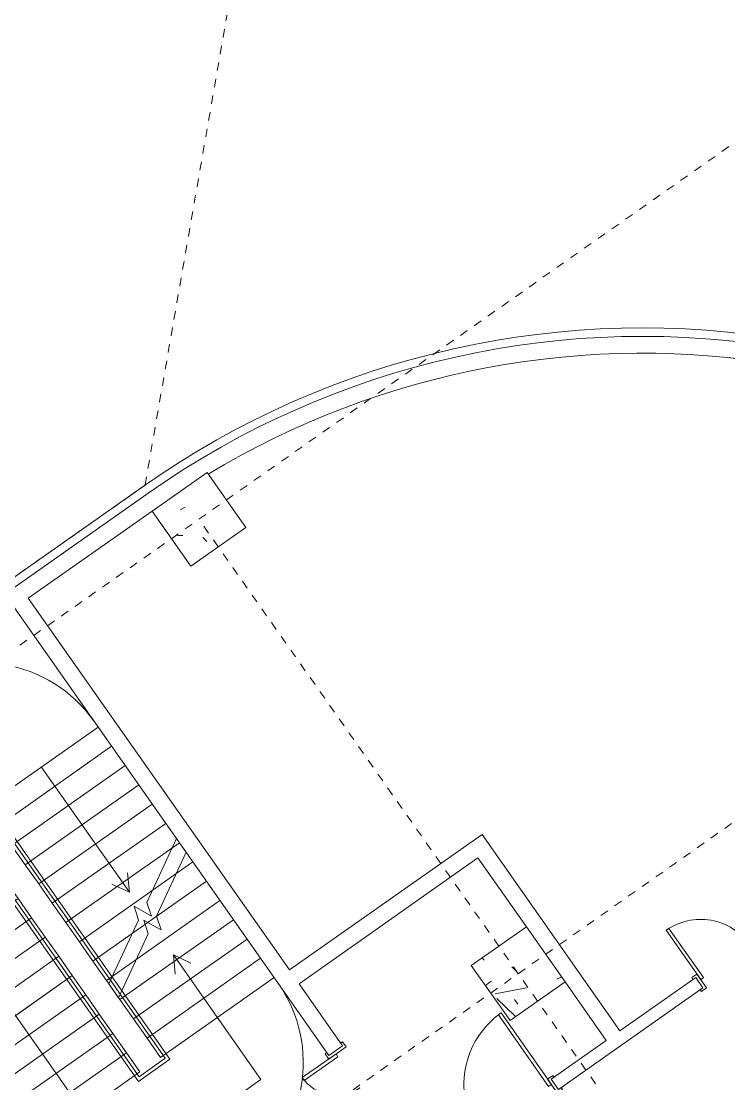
# Model space of a CAD drawing. Extents: x 274235 to 276654, y 142848 to 144425.
# Drawn here: x 276109.92 to 276118.33, y 143092.39 to 143105.01 of the extents above; entities that cross this region are included whole.
import ezdxf

# ---------------------------------------------------------------- set-up
doc = ezdxf.new("R2010")
doc.units = 0
doc.header["$LTSCALE"] = 1.5
doc.linetypes.add('ACM-G-CENTER', pattern=[50.800000000000004, 31.75, -6.350000000000001, 6.350000000000001, -6.350000000000001])
doc.linetypes.add('ACM-G-HIDDEN2', pattern=[4.762500000000001, 3.175000000000001, -1.5875])
doc.layers.get('0').update_dxf_attribs({"linetype": 'CONTINUOUS', "lineweight": 0})
for name, color, linetype, lineweight in [('_ACM-A-DETL', 7, 'CONTINUOUS', 5), ('_ACM-A-DOOR', 1, 'CONTINUOUS', 5), ('_ACM-A-GRID', 3, 'CONTINUOUS', 5), ('_ACM-A-OTHER', 1, 'CONTINUOUS', 5), ('_ACM-A-WALL-FULL', 6, 'CONTINUOUS', 13), ('_ACM-S-STRU-CLOS', 5, 'CONTINUOUS', 5)]:
    doc.layers.add(name, color=color, linetype=linetype, lineweight=lineweight)

# ---------------------------------------------------------------- blocks, each defined once
blk = doc.blocks.new('M_Concrete-Rectangular-Column - 800 x 800mm-4175485-B1_Working')
at = {"layer": '_ACM-A-DETL', "color": 250}
for p, q in [((-399.9999999999999, 399.9999999999999), (400.0000000000002, 399.9999999999999)), ((-399.9999999999999, -400.0000000000002), (-399.9999999999999, 399.9999999999999)), ((400.0000000000002, 399.9999999999999), (400.0000000000002, -400.0000000000002)), ((400.0000000000002, -400.0000000000002), (-399.9999999999999, -400.0000000000002))]:
    blk.add_line(p, q, dxfattribs=at)
blk = doc.blocks.new('M_Concrete-Rectangular-Column - 800 x 800mm-V1189-B1_Working')
at = {"layer": '_ACM-S-STRU-CLOS'}
h = blk.add_hatch(dxfattribs=at)
h.set_pattern_fill('FP_742', color=256, style=0, pattern_type=2)
h.set_pattern_definition([(4.999999999999999, (-1087112.11, 143919.825), (2351.059830332032, -2801.884651253352), [381, -4191]), (310, (-1087112.11, 143919.825), (2203.542428876418, 3200.35970852878), [304.8, -3352.8]), (55.451, (-1086916.188, 143686.334), (4554.605249644746, 398.4403801781702), [323.8, -3561.801]), (1.184, (-1086393.689, 144638.245), (3239.061715540233, -4428.211985948568), [571.5, -6286.5]), (51.63600000000001, (-1086123.766, 144269.228), (6856.533572818061, 141.775001575746), [485.6999999999999, -5342.701999999998]), (306.184, (-1086393.689, 144638.245), (6856.536465289661, 141.7079352829701), [457.2, -5029.2]), (336, (-1086214.084, 144099.43), (697.9026265240216, -3590.399956637265), [381, -4191]), (281, (-1086214.084, 144099.43), (3478.826808756641, 1730.799102873897), [304.8, -3352.8]), (26.451, (-1086155.926, 143800.23), (4176.715238984827, -1859.632632828301), [323.8, -3561.801]), (352.5, (-1087112.11, 143919.825), (1239.46827347174, 1152.109381356208), [167.64, -3144.52, 167.64, -6601.46]), (352.5, (-1087112.11, 143919.825), (1239.46827347174, 1152.109381356208), [-3479.8, -3235.96, 167.64, -3197.86]), (322.5, (-1087112.11, 143919.825), (2361.740005493846, 471.7945463884976), [167.64, -1772.92, 167.64, -4351.02]), (322.5, (-1087112.11, 143919.825), (2361.740005493846, 471.7945463884976), [-2108.2, -3068.32, 167.64, -1115.06]), (282.5, (-1087913.149, 144720.863), (1836.525426731569, -1998.564094722365), [167.64, -1102.36, -9220.2]), (282.5, (-1087913.149, 144720.863), (1836.525426731569, -1998.564094722365), [-1270, 167.64, -3794.76, -5257.8]), (282.5, (-1087913.149, 144720.863), (1836.525426731569, -1998.564094722365), [-5232.4, 167.64, -5090.16]), (272.5, (-1088272.359, 145080.074), (2454.451810195783, -1735.276914838564), [167.64, -1483.36, 167.64, -6197.6]), (272.5, (-1088272.359, 145080.074), (2454.451810195783, -1735.276914838564), [-1818.64, -2463.8, 167.64, -3566.16])])
h.paths.add_polyline_path([(-399.9999999986443, -400.0000000000477), (400.0000000013298, -400.0000000000477), (400.0000000013644, 399.9999999999783), (-399.9999999986616, 399.9999999999783)])
at = {"layer": '_ACM-A-DETL', "color": 250}
for p, q in [((-399.9999999999999, 399.9999999999999), (400.0000000000002, 399.9999999999999)), ((-399.9999999999999, -400.0000000000002), (-399.9999999999999, 399.9999999999999)), ((400.0000000000002, 399.9999999999999), (400.0000000000002, -400.0000000000002)), ((400.0000000000002, -400.0000000000002), (-399.9999999999999, -400.0000000000002))]:
    blk.add_line(p, q, dxfattribs=at)
blk = doc.blocks.new('BASEMENT20250512')
at = {"layer": '_ACM-A-DETL', "color": 250, "linetype": 'ACM-G-HIDDEN2'}
for p, q in [((865104.1239276929, 671894.5151652216), (865104.1239276923, 730114.6159059345)), ((835429.6074675064, 642219.9986117315), (865104.1239276929, 671894.5151652216)), ((848667.1505656319, 655457.5417098571), (865104.1239276929, 671894.5150719185))]:
    blk.add_line(p, q, dxfattribs=at)
at = {"layer": '_ACM-S-STRU-CLOS', "rotation": 45.00000000000107}
for name, p in [('M_Concrete-Rectangular-Column - 800 x 800mm-4175485-B1_Working', (865804.1239276942, 671604.565578259)), ('M_Concrete-Rectangular-Column - 800 x 800mm-V1189-B1_Working', (870471.0286835263, 666937.6608224276))]:
    blk.add_blockref(name, p, dxfattribs=at)
blk = doc.blocks.new('M_Concrete-Rectangular-Column - 800 x 800mm-4175485-F5_Working')
at = {"layer": '_ACM-S-STRU-CLOS'}
h = blk.add_hatch(dxfattribs=at)
h.set_pattern_fill('FP_6', color=256, style=0, pattern_type=2)
h.set_pattern_definition([(4.999999999999999, (-1087112.11, 137319.825), (940.4236980315761, -1120.75347945461), [152.4, -1676.4]), (310, (-1087112.11, 137319.825), (881.4169468992006, 1280.143601645101), [121.92, -1341.12]), (55.451, (-1087033.741, 137226.428), (1821.84215116403, 159.3758739208037), [129.52, -1424.721]), (1.184, (-1086824.742, 137607.193), (1295.625077865399, -1771.284386199539), [228.6, -2514.6]), (51.63600000000001, (-1086716.772, 137459.586), (2742.61371007499, 56.71003331596489), [194.28, -2137.081]), (306.184, (-1086824.742, 137607.193), (2742.614468039805, 56.68333553822958), [182.88, -2011.68]), (336, (-1086752.9, 137391.667), (279.1610305951743, -1436.159535889394), [152.4, -1676.4]), (281, (-1086752.9, 137391.667), (1391.530565339019, 692.3194066623228), [121.92, -1341.12]), (26.451, (-1086729.636, 137271.987), (1670.686005617264, -743.8533212809045), [129.52, -1424.721]), (352.5, (-1087112.11, 137319.825), (495.7876537561635, 460.8433037540618), [67.056, -1257.808, 67.056, -2640.584]), (352.5, (-1087112.11, 137319.825), (495.7876537561635, 460.8433037540618), [-1391.92, -1294.384, 67.056, -1279.144]), (322.5, (-1087112.11, 137319.825), (944.6960760343029, 188.7172577094912), [67.056, -709.168, 67.056, -1740.408]), (322.5, (-1087112.11, 137319.825), (944.6960760343029, 188.7172577094912), [-843.28, -1227.328, 67.056, -446.024]), (282.5, (-1087432.525, 137640.24), (734.6106044989533, -799.425746572302), [67.056, -440.944, 67.056, -3621.024]), (282.5, (-1087432.525, 137640.24), (734.6106044989533, -799.425746572302), [-575.056, -1517.904, 67.056, -2036.064]), (272.5, (-1087576.209, 137783.924), (981.7811324214794, -694.1109482973148), [67.056, -593.344, 67.056, -2479.04]), (272.5, (-1087576.209, 137783.924), (981.7811324214794, -694.1109482973148), [-727.456, -985.52, 67.056, -1426.464])])
h.paths.add_polyline_path([(-399.9999999987655, -400.0000000002556), (400.0000000012085, -400.0000000001863), (400.0000000012432, 399.9999999997705), (-399.9999999987483, 399.9999999997705)])
at = {"layer": '_ACM-A-DETL'}
for p, q in [((-399.9999999999999, 399.9999999999999), (400.0000000000002, 399.9999999999999)), ((-399.9999999999999, -400.0000000000002), (-399.9999999999999, 399.9999999999999)), ((400.0000000000002, 399.9999999999999), (400.0000000000002, -400.0000000000002)), ((400.0000000000002, -400.0000000000002), (-399.9999999999999, -400.0000000000002))]:
    blk.add_line(p, q, dxfattribs=at)
blk = doc.blocks.new('acm_Generic Model-2D Stair_by level - acm_generic model_2D stair_by level-4158261-F5_Working')
at = {"layer": '_ACM-A-DETL'}
for p, q in [((1650.000000000008, 6045.366570440535), (1950.000000000007, 6045.366570440535)), ((825.0000000000084, 5215.366570440523), (825.0000000000056, 3405.366570440526)), ((825.0000000000084, 5215.366570440523), (2775.000000000008, 5215.366570440513)), ((2775.000000000008, 5215.366570440517), (2775, 675.3665704405339)), ((6.632561166952656e-12, 4315.366570440528), (1650.000000000008, 4315.366570440528)), ((1570.000000000075, 4395.366570440533), (2030.000000000075, 4395.366570440533)), ((1570.000000000075, 4395.366570440533), (1570.000000000075, 675.3665704405345)), ((2030.000000000075, 4395.366570440533), (1570.000000000075, 4395.366570440533)), ((1570.000000000075, 4395.366570440533), (1570.000000000075, 675.3665704405345)), ((1610.000000000075, 4355.366570440534), (1990.000000000075, 4355.366570440534)), ((1610.000000000075, 4355.366570440534), (1610.000000000075, 675.3665704405345)), ((1610.000000000075, 675.3665704405345), (1610.000000000075, 4355.366570440534)), ((1610.000000000075, 4355.366570440534), (1990.000000000076, 4355.366570440534)), ((1650.000000000008, 4315.366570440528), (1650.000000000008, 4035.366570440528)), ((1950.000000000008, 4315.366570440528), (1950.000000000008, 4035.366570440528)), ((1950.000000000008, 4315.366570440528), (3600.000000000008, 4315.366570440528)), ((1990.000000000076, 4355.366570440534), (1990.000000000076, 635.3665704405338)), ((1990.000000000076, 4355.366570440534), (1990.000000000076, 635.3665704405338)), ((2030.000000000075, 4395.366570440533), (2030.000000000075, 595.3665704405353)), ((2030.000000000075, 595.3665704405353), (2030.000000000075, 4395.366570440533)), ((1.353583911622991e-13, 4035.366570440529), (1650.000000000002, 4035.366570440529)), ((1650.000000000008, 4035.366570440528), (6.767919558114954e-12, 4035.366570440528)), ((1650.000000000002, 4035.366570440529), (1650.000000000002, 3755.366570440529)), ((1950.000000000002, 4035.366570440529), (1950.000000000002, 3755.366570440529)), ((1950.000000000002, 4035.366570440529), (3600.000000000001, 4035.366570440529)), ((3600.000000000008, 4035.366570440528), (1950.000000000008, 4035.366570440528)), ((1650.000000000002, 3755.366570440529), (2.707167823245982e-13, 3755.366570440529)), ((1.353583911622991e-13, 3755.366570440529), (1650.000000000002, 3755.366570440529)), ((1650.000000000002, 3755.366570440529), (1650.000000000002, 3475.366570440529)), ((3600.000000000001, 3755.366570440529), (1950.000000000002, 3755.366570440529)), ((1950.000000000002, 3755.366570440529), (1950.000000000002, 3475.366570440529)), ((1950.000000000002, 3755.366570440529), (3600.000000000001, 3755.366570440529)), ((825.0000000000056, 3405.366570440526), (709.5299461620798, 3605.366570440528)), ((825.0000000000056, 3405.366570440526), (940.4700538379323, 3605.366570440527)), ((1650.000000000002, 3475.366570440529), (2.707167823245982e-13, 3475.366570440529)), ((1.353583911622991e-13, 3475.36657044053), (1650.000000000002, 3475.36657044053)), ((1650.000000000003, 3447.994514603341), (925.0000000000039, 3029.415569440863)), ((1650.000000000002, 3475.36657044053), (1650.000000000002, 3195.36657044053)), ((1650.000000000003, 3247.994514603341), (1650.000000000003, 3447.994514603341)), ((3600.000000000001, 3475.366570440529), (1950.000000000002, 3475.366570440529)), ((1950.000000000002, 3475.36657044053), (1950.000000000002, 3195.36657044053)), ((1950.000000000002, 3475.36657044053), (3600.000000000001, 3475.36657044053)), ((1650.000000000002, 3195.36657044053), (2.707167823245982e-13, 3195.36657044053)), ((1.353583911622991e-13, 3195.366570440531), (1650.000000000002, 3195.366570440531)), ((925.0000000000031, 2829.415569440863), (1650.000000000003, 3247.994514603341)), ((1650.000000000002, 3195.366570440531), (1650.000000000002, 2915.36657044053)), ((3600.000000000001, 3195.36657044053), (1950.000000000002, 3195.36657044053)), ((1950.000000000002, 3195.366570440531), (1950.000000000002, 2915.36657044053)), ((1950.000000000002, 3195.366570440531), (3600.000000000001, 3195.366570440531)), ((775.0000000000022, 3078.905888547381), (725.0000000000026, 2913.945515602938)), ((825.0000000000023, 2971.680542521902), (775.0000000000022, 3078.905888547381)), ((1650.000000000002, 2915.36657044053), (2.707167823245982e-13, 2915.36657044053)), ((1.353583911622991e-13, 2915.366570440531), (1650.000000000002, 2915.366570440531)), ((725.0000000000026, 2913.945515602938), (1.624300693947589e-12, 2495.366570440459)), ((875.0000000000031, 2864.455196496422), (825.0000000000023, 2971.680542521902)), ((925.0000000000039, 3029.415569440863), (875.0000000000031, 2864.455196496422)), ((1650.000000000002, 2915.366570440531), (1650.000000000002, 2635.366570440531)), ((3600.000000000001, 2915.36657044053), (1950.000000000002, 2915.36657044053)), ((1950.000000000002, 2915.366570440531), (1950.000000000002, 2635.366570440531)), ((1950.000000000002, 2915.366570440531), (3600.000000000001, 2915.366570440531)), ((725.0000000000019, 2713.945515602937), (775.0000000000019, 2878.905888547378)), ((775.0000000000019, 2878.905888547378), (825.0000000000023, 2771.6805425219)), ((875.0000000000031, 2664.455196496418), (925.0000000000031, 2829.415569440863)), ((1.659422721334258e-12, 2295.366570440459), (725.0000000000019, 2713.945515602937)), ((825.0000000000023, 2771.6805425219), (875.0000000000031, 2664.455196496418)), ((1650.000000000002, 2635.366570440531), (2.707167823245982e-13, 2635.366570440531)), ((1.353583911622991e-13, 2635.366570440532), (1650.000000000002, 2635.366570440532)), ((1650.000000000002, 2635.366570440532), (1650.000000000002, 2355.366570440531)), ((3600.000000000001, 2635.366570440531), (1950.000000000002, 2635.366570440531)), ((1950.000000000002, 2635.366570440532), (1950.000000000002, 2355.366570440531)), ((1950.000000000002, 2635.366570440532), (3600.000000000001, 2635.366570440532)), ((825.0000000000039, 2495.366570440529), (709.5299461620772, 2295.366570440528)), ((825.0000000000039, 2495.366570440529), (940.4700538379296, 2295.366570440527)), ((825.000000000001, 675.3665704405348), (825.0000000000039, 2495.366570440529)), ((1650.000000000002, 2355.366570440532), (2.707167823245982e-13, 2355.366570440532)), ((1.353583911622991e-13, 2355.366570440533), (1650.000000000002, 2355.366570440533)), ((1650.000000000002, 2355.366570440533), (1650.000000000002, 2075.366570440532)), ((3600.000000000001, 2355.366570440532), (1950.000000000002, 2355.366570440532)), ((1950.000000000002, 2355.366570440533), (1950.000000000002, 2075.366570440532)), ((1950.000000000002, 2355.366570440533), (3600.000000000001, 2355.366570440533)), ((1650.000000000002, 2075.366570440532), (2.707167823245982e-13, 2075.366570440532)), ((1.353583911622991e-13, 2075.366570440533), (1650.000000000002, 2075.366570440533)), ((1650.000000000002, 2075.366570440533), (1650.000000000002, 1795.366570440533)), ((3600.000000000001, 2075.366570440532), (1950.000000000002, 2075.366570440532)), ((1950.000000000002, 2075.366570440533), (1950.000000000002, 1795.366570440533)), ((1950.000000000002, 2075.366570440533), (3600.000000000001, 2075.366570440533)), ((1650.000000000002, 1795.366570440533), (2.707167823245982e-13, 1795.366570440533)), ((1.353583911622991e-13, 1795.366570440534), (1650.000000000002, 1795.366570440534)), ((1650.000000000002, 1795.366570440534), (1650.000000000002, 1515.366570440533)), ((3600.000000000001, 1795.366570440533), (1950.000000000002, 1795.366570440533)), ((1950.000000000002, 1795.366570440534), (1950.000000000002, 1515.366570440533)), ((1950.000000000002, 1795.366570440534), (3600.000000000001, 1795.366570440534)), ((1650.000000000002, 1515.366570440533), (2.707167823245982e-13, 1515.366570440533)), ((1.353583911622991e-13, 1515.366570440535), (1650.000000000002, 1515.366570440535)), ((1650.000000000002, 1515.366570440535), (1650.000000000002, 1235.366570440534)), ((3600.000000000001, 1515.366570440533), (1950.000000000002, 1515.366570440533)), ((1950.000000000002, 1515.366570440535), (1950.000000000002, 1235.366570440534)), ((1950.000000000002, 1515.366570440535), (3600.000000000001, 1515.366570440535)), ((1650.000000000002, 1235.366570440534), (2.707167823245982e-13, 1235.366570440534)), ((1.353583911622991e-13, 1235.366570440535), (1650.000000000002, 1235.366570440535)), ((1650.000000000002, 1235.366570440535), (1650.000000000002, 955.3665704405347)), ((3600.000000000001, 1235.366570440534), (1950.000000000002, 1235.366570440534)), ((1950.000000000002, 1235.366570440535), (1950.000000000002, 955.3665704405347)), ((1950.000000000002, 1235.366570440535), (3600.000000000001, 1235.366570440535)), ((1650.000000000002, 955.3665704405347), (2.707167823245982e-13, 955.3665704405347)), ((0, 955.3665704405355), (1650.000000000001, 955.3665704405355)), ((1650.000000000001, 955.3665704405355), (1650.000000000001, 675.3665704405349)), ((3600.000000000001, 955.3665704405347), (1950.000000000002, 955.3665704405347)), ((1950.000000000002, 955.3665704405355), (1950.000000000002, 675.3665704405349)), ((1950.000000000002, 955.3665704405355), (3600.000000000001, 955.3665704405355)), ((1650.000000000001, 675.3665704405349), (0, 675.3665704405349)), ((1570.000000000075, 675.3665704405342), (1570.000000000075, 635.3665704405339)), ((1570.000000000075, 675.3665704405345), (1570.000000000075, 635.3665704405338)), ((1570.000000000075, 635.3665704405339), (1570.000000000075, 595.3665704405352)), ((1570.000000000075, 635.3665704405338), (1570.000000000075, 595.3665704405353)), ((1610.000000000075, 675.3665704405342), (1610.000000000075, 595.3665704405352)), ((1610.000000000075, 635.3665704405338), (1610.000000000075, 675.3665704405345)), ((1610.000000000075, 635.3665704405339), (1990.000000000075, 635.3665704405339)), ((1990.000000000076, 635.3665704405338), (1610.000000000075, 635.3665704405338)), ((3600.000000000001, 675.3665704405349), (1950.000000000002, 675.3665704405349)), ((1570.000000000075, 595.3665704405352), (2030.000000000075, 595.3665704405352)), ((1570.000000000075, 595.3665704405353), (2030.000000000075, 595.3665704405353))]:
    blk.add_line(p, q, dxfattribs=at)
for centre, radius, start, end in [((1650.000000000014, 4395.366570440527), 1650.000000000007, 90.00000000000027, 180), ((1950.000000000005, 4395.366570440532), 1650.000000000004, 359.9999999999994, 89.99999999999984), ((1650.000000000009, 595.3665704405269), 1650.00000000001, 179.9999999999997, 269.999999999999), ((1949.999999999999, 595.3665704405197), 1650.000000000001, 269.9999999999994, 359.9999999999995)]:
    blk.add_arc(centre, radius, start, end, dxfattribs=at)
blk = doc.blocks.new('ACM_Door-Regular-Uneven - 1623_1450_ U-2207762-F5_Working')
at = {"layer": '_ACM-A-DOOR'}
for p, q in [((724.9999999999914, 1059.999999999996), (764.9999999999891, 1059.999999999996)), ((724.9999999999914, 1059.999999999996), (724.9999999999914, 20.00000000000209)), ((764.9999999999891, 20.00000000000209), (764.9999999999891, 1059.999999999996)), ((-765.0000000000055, 510.0000000000021), (-725.0000000000085, 510.0000000000021)), ((-765.0000000000055, 20.00000000000209), (-765.0000000000055, 510.0000000000021)), ((-725.0000000000085, 510.0000000000021), (-725.0000000000085, 20.00000000000209)), ((-765.0000000000061, 99.99999999999999), (-839.9999999999985, 99.99999999999999)), ((-839.9999999999985, 99.99999999999999), (-839.9999999999985, 74.99999999999999)), ((-839.9999999999985, 74.99999999999999), (-800.0000000000059, 74.99999999999999)), ((-800.0000000000059, 74.99999999999999), (-800.0000000000059, -74.99999999999999)), ((-765.0000000000053, -99.99999999999999), (-765.0000000000053, 99.99999999999999)), ((-765.0000000000055, 20.00000000000209), (-725.0000000000085, 20.00000000000209)), ((724.9999999999914, 20.00000000000209), (764.9999999999891, 20.00000000000209)), ((839.9999999999944, 99.99999999999999), (764.9999999999861, 99.99999999999999)), ((764.9999999999861, 99.99999999999999), (764.9999999999891, -99.99999999999999)), ((799.9999999999937, -74.99999999999999), (799.9999999999937, 74.99999999999999)), ((799.9999999999943, 74.99999999999999), (839.9999999999944, 74.99999999999999)), ((839.9999999999944, 74.99999999999999), (839.9999999999944, 99.99999999999999)), ((-800.0000000000064, -74.99999999999999), (-839.9999999999997, -74.99999999999999)), ((-839.9999999999997, -74.99999999999999), (-839.9999999999997, -99.99999999999999)), ((-839.9999999999997, -99.99999999999999), (-765.0000000000053, -99.99999999999999)), ((764.9999999999891, -99.99999999999999), (839.9999999999932, -99.99999999999999)), ((839.9999999999932, -74.99999999999999), (799.9999999999937, -74.99999999999999)), ((839.9999999999932, -99.99999999999999), (839.9999999999932, -74.99999999999999))]:
    blk.add_line(p, q, dxfattribs=at)
for centre, radius, start, end in [((764.9999999999891, 20.00000000000209), 1039.999999999999, 89.99999999999959, 179.9999999999999), ((-765.0000000000055, 20.00000000000209), 490.0000000000004, 359.9999999999994, 90)]:
    blk.add_arc(centre, radius, start, end, dxfattribs=at)
blk = doc.blocks.new('ACM_Door-Regular-Uneven - 1623_1450_ U-4159210-F5_Working')
at = {"layer": '_ACM-A-DOOR'}
for p, q in [((-839.9999999999997, 125), (-765.0000000000053, 125)), ((-839.9999999999997, 100), (-839.9999999999997, 125)), ((-800.0000000000066, 100), (-839.9999999999997, 100)), ((-800.000000000006, -100), (-800.000000000006, 100)), ((-765.0000000000053, 125), (-765.0000000000053, -125)), ((764.9999999999891, 125), (839.9999999999932, 125)), ((764.9999999999861, -125), (764.9999999999891, 125)), ((799.9999999999935, 100), (799.9999999999935, -100)), ((839.9999999999932, 100), (799.9999999999935, 100)), ((839.9999999999932, 125), (839.9999999999932, 100)), ((-839.9999999999985, -100), (-800.000000000006, -100)), ((-839.9999999999985, -125), (-839.9999999999985, -100)), ((-765.0000000000061, -125), (-839.9999999999985, -125)), ((-765.0000000000055, -20.00000000000209), (-725.0000000000085, -20.00000000000209)), ((-765.0000000000055, -20.00000000000209), (-765.0000000000055, -510.0000000000021)), ((-725.0000000000085, -510.0000000000021), (-725.0000000000085, -20.00000000000209)), ((724.9999999999914, -1059.999999999996), (724.9999999999914, -20.00000000000209)), ((724.9999999999914, -20.00000000000209), (764.9999999999891, -20.00000000000209)), ((764.9999999999891, -20.00000000000209), (764.9999999999891, -1059.999999999996)), ((839.9999999999944, -125), (764.9999999999861, -125)), ((799.9999999999941, -100), (839.9999999999944, -100)), ((839.9999999999944, -100), (839.9999999999944, -125)), ((-765.0000000000055, -510.0000000000021), (-725.0000000000085, -510.0000000000021)), ((724.9999999999914, -1059.999999999996), (764.9999999999891, -1059.999999999996))]:
    blk.add_line(p, q, dxfattribs=at)
for centre, radius, start, end in [((-765.0000000000055, -20.00000000000209), 489.9999999999996, 269.9999999999996, 2.289999370653732e-13), ((764.9999999999891, -20.00000000000209), 1040.000000000001, 180.0000000000001, 270.0000000000001)]:
    blk.add_arc(centre, radius, start, end, dxfattribs=at)
blk = doc.blocks.new('ACM_Door-Regular-Double - 1523_1350_ D-2207750-F5_Working')
at = {"layer": '_ACM-A-DOOR'}
for p, q in [((-715.0000000000048, 735.0000000000022), (-675.0000000000097, 735.0000000000022)), ((-715.0000000000048, 20.00000000000209), (-715.0000000000048, 735.0000000000022)), ((-675.0000000000097, 735.0000000000022), (-675.0000000000097, 20.00000000000209)), ((674.9999999999901, 735.0000000000002), (714.9999999999883, 734.9999999999986)), ((674.9999999999901, 735.0000000000002), (674.9999999999901, 20.00000000000209)), ((714.9999999999883, 20.00000000000209), (714.9999999999883, 734.9999999999986)), ((-715.000000000006, 99.99999999999999), (-789.9999999999953, 99.99999999999999)), ((-789.9999999999953, 99.99999999999999), (-789.9999999999953, 74.99999999999999)), ((-789.9999999999953, 74.99999999999999), (-750.0000000000056, 74.99999999999999)), ((-750.0000000000056, 74.99999999999999), (-750.0000000000056, -74.99999999999999)), ((-715.0000000000048, -99.99999999999999), (-715.000000000006, 99.99999999999999)), ((-715.0000000000048, 20.00000000000209), (-675.0000000000097, 20.00000000000209)), ((674.9999999999901, 20.00000000000209), (714.9999999999883, 20.00000000000209)), ((789.9999999999973, 99.99999999999999), (714.9999999999862, 99.99999999999999)), ((714.9999999999862, 99.99999999999999), (714.9999999999883, -99.99999999999999)), ((749.999999999994, -74.99999999999999), (749.999999999994, 74.99999999999999)), ((749.9999999999945, 74.99999999999999), (789.9999999999973, 74.99999999999999)), ((789.9999999999973, 74.99999999999999), (789.9999999999973, 99.99999999999999)), ((-750.0000000000061, -74.99999999999999), (-790.0000000000048, -74.99999999999999)), ((-790.0000000000048, -74.99999999999999), (-790.0000000000048, -99.99999999999999)), ((-790.0000000000048, -99.99999999999999), (-715.0000000000048, -99.99999999999999)), ((714.9999999999883, -99.99999999999999), (789.9999999999883, -99.99999999999999)), ((789.9999999999883, -74.99999999999999), (749.999999999994, -74.99999999999999)), ((789.9999999999883, -99.99999999999999), (789.9999999999883, -74.99999999999999))]:
    blk.add_line(p, q, dxfattribs=at)
for centre, radius, start, end in [((-715.000000000006, 20.00000000000209), 715.0000000000007, 359.9999999999996, 89.99999999999993), ((714.9999999999941, 19.9999999999985), 714.9999999999995, 90.00000000000024, 179.9999999999999)]:
    blk.add_arc(centre, radius, start, end, dxfattribs=at)
blk = doc.blocks.new('M_Concrete-Rectangular-Column - 800 x 800mm-V310-F5_Working')
at = {"layer": '_ACM-S-STRU-CLOS'}
h = blk.add_hatch(dxfattribs=at)
h.set_pattern_fill('FP_70', color=256, style=0, pattern_type=2)
h.set_pattern_definition([(4.999999999999999, (-1087112.11, 143919.825), (940.4236980315761, -1120.75347945461), [152.4, -1676.4]), (310, (-1087112.11, 143919.825), (881.4169468992006, 1280.143601645101), [121.92, -1341.12]), (55.451, (-1087033.741, 143826.428), (1821.84215116403, 159.3758739208037), [129.52, -1424.721]), (1.184, (-1086824.742, 144207.193), (1295.625077865399, -1771.284386199539), [228.6, -2514.6]), (51.63600000000001, (-1086716.772, 144059.586), (2742.61371007499, 56.71003331596489), [194.28, -2137.081]), (306.184, (-1086824.742, 144207.193), (2742.614468039805, 56.68333553822958), [182.88, -2011.68]), (336, (-1086752.9, 143991.667), (279.1610305951743, -1436.159535889394), [152.4, -1676.4]), (281, (-1086752.9, 143991.667), (1391.530565339019, 692.3194066623228), [121.92, -1341.12]), (26.451, (-1086729.636, 143871.987), (1670.686005617264, -743.8533212809045), [129.52, -1424.721]), (352.5, (-1087112.11, 143919.825), (495.7876537561635, 460.8433037540618), [67.056, -1257.808, 67.056, -2640.584]), (352.5, (-1087112.11, 143919.825), (495.7876537561635, 460.8433037540618), [-1391.92, -1294.384, 67.056, -1279.144]), (322.5, (-1087112.11, 143919.825), (944.6960760343029, 188.7172577094912), [67.056, -709.168, 67.056, -1740.408]), (322.5, (-1087112.11, 143919.825), (944.6960760343029, 188.7172577094912), [-843.28, -1227.328, 67.056, -446.024]), (282.5, (-1087432.525, 144240.24), (734.6106044989533, -799.425746572302), [67.056, -440.944, 67.056, -3621.024]), (282.5, (-1087432.525, 144240.24), (734.6106044989533, -799.425746572302), [-575.056, -1517.904, 67.056, -2036.064]), (272.5, (-1087576.209, 144383.924), (981.7811324214794, -694.1109482973148), [67.056, -593.344, 67.056, -2479.04]), (272.5, (-1087576.209, 144383.924), (981.7811324214794, -694.1109482973148), [-727.456, -985.52, 67.056, -1426.464])])
h.paths.add_polyline_path([(-399.9999999987136, -400.0000000002556), (400.0000000012258, -400.0000000001863), (400.0000000012951, 399.9999999997705), (-399.9999999986962, 399.9999999997705), (-399.9999999987136, 199.858226679662)])
at = {"layer": '_ACM-A-DETL'}
for p, q in [((-399.9999999999999, 399.9999999999999), (400.0000000000002, 399.9999999999999)), ((-399.9999999999999, -400.0000000000002), (-399.9999999999999, 399.9999999999999)), ((400.0000000000002, 399.9999999999999), (400.0000000000002, -400.0000000000002)), ((400.0000000000002, -400.0000000000002), (-399.9999999999999, -400.0000000000002))]:
    blk.add_line(p, q, dxfattribs=at)
blk = doc.blocks.new('ACM_Door-Barn-Double - 1823_1700_ B-D-4176352-F5_Working')
at = {"layer": '_ACM-A-DOOR'}
for p, q in [((-925.0000000000082, 99.99999999999999), (-850.0000000000082, 99.99999999999999)), ((-925.0000000000082, 74.99999999999999), (-925.0000000000082, 99.99999999999999)), ((-900.0000000000103, 74.99999999999999), (-925.0000000000082, 74.99999999999999)), ((-900.0000000000098, -74.99999999999524), (-900.0000000000098, 74.99999999999999)), ((-850.0000000000082, 99.99999999999999), (-850.0000000000082, -74.99999999999508)), ((849.9999999999917, 99.99999999999999), (924.9999999999914, 99.99999999999999)), ((849.9999999999917, -74.99999999998957), (849.9999999999917, 99.99999999999997)), ((899.9999999999898, 74.99999999999999), (899.9999999999898, -74.99999999998941)), ((924.9999999999914, 74.99999999999999), (899.9999999999898, 74.99999999999999)), ((924.9999999999914, 99.99999999999999), (924.9999999999914, 74.99999999999999)), ((-1675.00000000001, -124.9999999999922), (-1800.000000000005, -124.9999999999922)), ((-1800.000000000005, -124.9999999999922), (-1800.000000000005, -164.9999999999919)), ((-900.0000000000069, -124.9999999999922), (-1025.000000000008, -124.9999999999922)), ((-850.000000000008, -74.99999999999507), (-900.0000000000098, -74.99999999999507)), ((-900.0000000000069, -164.9999999999919), (-900.0000000000069, -124.9999999999922)), ((899.9999999999903, -74.99999999998941), (849.9999999999917, -74.99999999998941)), ((899.9999999999905, -124.9999999999921), (1024.999999999991, -124.9999999999921)), ((899.9999999999905, -164.9999999999919), (899.9999999999905, -124.9999999999921)), ((1674.999999999993, -124.9999999999921), (1799.999999999989, -124.9999999999921)), ((1799.999999999989, -124.9999999999921), (1799.999999999989, -164.9999999999919)), ((-1800.000000000005, -164.9999999999919), (-1675.000000000009, -164.9999999999919)), ((-1650.000000000008, -152.4999999999899), (-1650.000000000008, -137.4999999999948)), ((-1050.000000000009, -137.4999999999948), (-1650.000000000008, -137.4999999999948)), ((-1050.000000000009, -152.4999999999899), (-1650.000000000008, -152.4999999999899)), ((-1050.000000000009, -152.4999999999899), (-1050.000000000009, -137.4999999999948)), ((-1025.000000000007, -164.9999999999919), (-900.0000000000069, -164.9999999999919)), ((-650.0000000000061, -224.9999999999925), (-563.3974596215623, -274.9999999999928)), ((-250.000000000006, -224.9999999999939), (-650.000000000006, -224.9999999999925)), ((249.9999999999895, -224.9999999999938), (649.9999999999895, -224.9999999999925)), ((649.9999999999897, -224.9999999999925), (563.3974596215459, -274.9999999999927)), ((1024.999999999991, -164.9999999999919), (899.9999999999905, -164.9999999999919)), ((1049.999999999993, -152.4999999999899), (1049.999999999993, -137.4999999999948)), ((1049.999999999993, -137.4999999999948), (1649.999999999992, -137.4999999999948)), ((1049.999999999993, -152.4999999999899), (1649.999999999992, -152.4999999999899)), ((1649.999999999992, -152.4999999999899), (1649.999999999992, -137.4999999999948)), ((1799.999999999989, -164.9999999999919), (1674.999999999992, -164.9999999999919))]:
    blk.add_line(p, q, dxfattribs=at)
at = {"layer": '_ACM-A-DOOR', "lineweight": 13}
for p, q in [((-1025.000000000005, -118.6499999999918), (-1675.000000000007, -118.6499999999918)), ((-1675.000000000007, -118.6499999999918), (-1675.000000000007, -171.3499999999916)), ((-1025.000000000005, -171.3499999999916), (-1025.000000000005, -118.6499999999918)), ((1024.999999999989, -118.6499999999918), (1674.99999999999, -118.6499999999918)), ((1024.999999999989, -171.3499999999916), (1024.999999999989, -118.6499999999918)), ((1674.99999999999, -118.6499999999918), (1674.99999999999, -171.3499999999916)), ((-1675.000000000007, -171.3499999999916), (-1025.000000000005, -171.3499999999916)), ((1674.99999999999, -171.3499999999916), (1024.999999999989, -171.3499999999916))]:
    blk.add_line(p, q, dxfattribs=at)
at = {"layer": '_ACM-A-DOOR', "lineweight": 5}
for p, q in [((-8.256861860900244e-12, -124.9999999999922), (-900.0000000000061, -124.9999999999922)), ((-8.256861860900244e-12, -164.9999999999919), (-8.256861860900244e-12, -124.9999999999922)), ((-8.256861860900244e-12, -124.9999999999921), (899.9999999999897, -124.9999999999921)), ((-8.256861860900244e-12, -164.9999999999919), (-8.256861860900244e-12, -124.9999999999921)), ((-900.0000000000069, -164.9999999999919), (-8.256861860900244e-12, -164.9999999999919)), ((899.9999999999905, -164.9999999999919), (-8.256861860900244e-12, -164.9999999999919))]:
    blk.add_line(p, q, dxfattribs=at)
blk = doc.blocks.new('5f0512')
at = {"layer": '_ACM-A-GRID', "linetype": 'ACM-G-CENTER'}
for p, q in [((-175977.8781503522, -100377.8784183624), (-122520.6056424055, -46920.60591040563)), ((-171310.9733945205, -105044.783174193), (-117853.7008865735, -51587.5106662364)), ((-114035.3242253782, -79164.67508972564), (-134399.9995235526, -58799.99979155511))]:
    blk.add_line(p, q, dxfattribs=at)
at = {"layer": '_ACM-A-WALL-FULL', "lineweight": 18}
for p, q in [((-135106.7491709905, -58516.79994533316), (-164774.515975069, -88184.56674941175)), ((-136238.4771118457, -60072.79195490037), (-134965.6849485018, -58799.99979155627)), ((-132420.1004934231, -63891.16857332329), (-136238.4771118457, -60072.79195490049)), ((-136379.898468083, -60214.21331113775), (-131783.7043903793, -64810.4073888415)), ((-130440.2015061008, -61911.26958600106), (-132420.1004934231, -63891.16857332329)), ((-128424.9471797197, -63926.52391238208), (-130440.2015061008, -61911.26958600106)), ((-132278.6791371857, -64032.58992956055), (-130440.2015061008, -62194.11229847558)), ((-130440.2015061008, -62194.11229847558), (-129733.0946821392, -62901.21912243718)), ((-129025.9879437283, -64739.6967107465), (-127541.0637032365, -63254.7724702548)), ((-127647.1297204145, -63148.7064530768), (-128424.9471797197, -63926.52391238208)), ((-127541.0637032365, -63254.7724702548), (-127647.1297204145, -63148.7064530768)), ((-129167.40925719, -63466.90454738645), (-128566.3685359571, -64067.94526861934)), ((-131642.2830341423, -64668.98603260412), (-132278.6791371859, -64032.58992956055)), ((-128566.3685359571, -64067.94526861934), (-129132.0539609062, -64633.6306935685)), ((-129132.0539609062, -64633.6306935685), (-129025.9879437283, -64739.6967107465)), ((-131783.7043903793, -64810.4073888415), (-131642.2830341423, -64668.98603260412))]:
    blk.add_line(p, q, dxfattribs=at)
at = {"layer": '_ACM-A-WALL-FULL'}
blk.add_line((-164703.8052969503, -88255.27742753038), (-135036.0384928719, -58587.5106234519), dxfattribs=at)
at = {"layer": '_ACM-A-WALL-FULL', "lineweight": 18}
for radius, end in [(10300, 135), (10000.00000000001, 130.988832785788)]:
    blk.add_arc((-127823.5493247691, -65799.99979155452), radius, 90, end, dxfattribs=at)
at = {"layer": '_ACM-A-WALL-FULL'}
blk.add_arc((-127823.5493247692, -65799.99979155429), 10199.99999999971, 90, 135, dxfattribs=at)
at = {"layer": '_ACM-A-DOOR'}
for name, p, rotation in [('ACM_Door-Regular-Double - 1523_1350_ D-2207750-F5_Working', (-127063.7666259356, -62671.40937577584), 44.99999999999963), ('ACM_Door-Barn-Double - 1823_1700_ B-D-4176352-F5_Working', (-125861.6850979214, -64227.04429438908), 225), ('ACM_Door-Regular-Uneven - 1623_1450_ U-2207762-F5_Working', (-129644.7063772666, -65252.34912710672), 44.99999999999963), ('ACM_Door-Regular-Uneven - 1623_1450_ U-4159210-F5_Working', (-131147.3082873116, -65305.38213567203), 315)]:
    blk.add_blockref(name, p, dxfattribs=dict(at, rotation=rotation))
at = {"layer": '_ACM-A-OTHER', "rotation": 225.0000000000095}
blk.add_blockref('acm_Generic Model-2D Stair_by level - acm_generic model_2D stair_by level-4158261-F5_Working', (-135634.1600183756, -60959.95176084514), dxfattribs=at)
at = {"layer": '_ACM-S-STRU-CLOS', "rotation": 45.00000000000107}
for name, p in [('M_Concrete-Rectangular-Column - 800 x 800mm-4175485-F5_Working', (-134399.9995235526, -58799.99979155511)), ('M_Concrete-Rectangular-Column - 800 x 800mm-V310-F5_Working', (-129733.0947677204, -63466.90454738645))]:
    blk.add_blockref(name, p, dxfattribs=at)

msp = doc.modelspace()

# ---------------------------------------------------------------- block references
at = {"xscale": 0.0009999999999999994, "yscale": 0.001, "zscale": 0.001, "rotation": 350.1075696352769}
msp.add_blockref('BASEMENT20250512', (275143.7222229671, 142586.2208173259), dxfattribs=at)

# ---------------------------------------------------------------- next in the draw order: block references
msp.add_blockref('5f0512', (276254.5380815538, 143133.931731411), dxfattribs=at)

doc.saveas('drawing.dxf')
